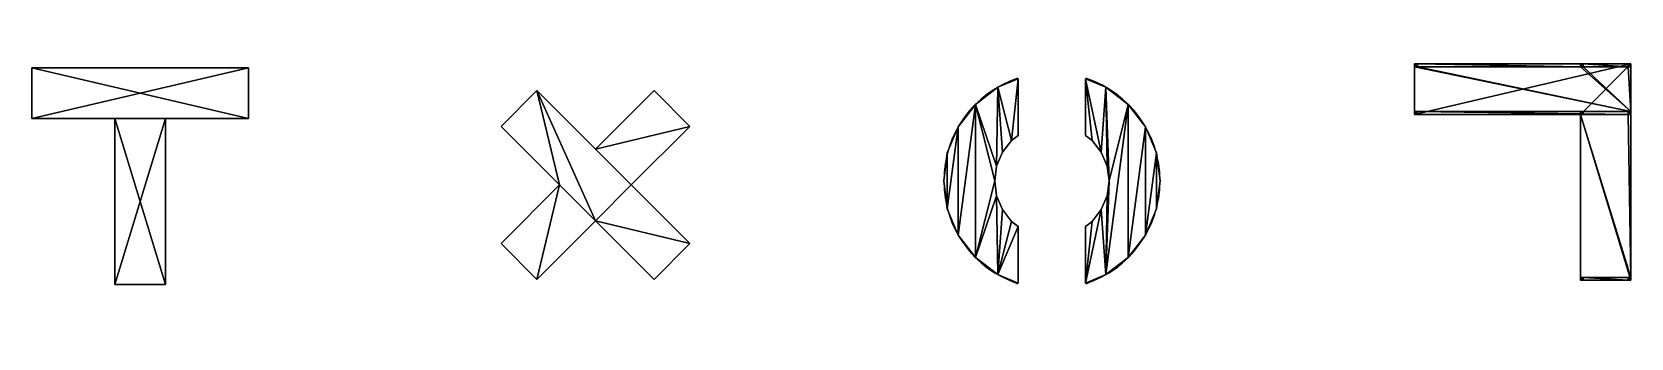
# Model space of a CAD drawing. Extents: x 152 to 2618, y 41 to 258.
# Drawn here: x 1480 to 2618, y 41 to 258 of the extents above; entities that cross this region are included whole.
import ezdxf

# ---------------------------------------------------------------- set-up
doc = ezdxf.new("R2010")
doc.units = 0
doc.header["$MEASUREMENT"] = 0
doc.layers.get('0').update_dxf_attribs({"color": 13, "linetype": 'CONTINUOUS'})
doc.layers.add('CEILING', color=36, linetype='CONTINUOUS')

# ---------------------------------------------------------------- blocks, each defined once
blk = doc.blocks.new('GROUP_21')
at = {"color": 254}
for p, q in [((36, 154), (0, 154)), ((0, 154), (0, 0)), ((36, 154, 18), (0, 154, 18)), ((0, 154, 18), (0, 0, 18)), ((0, 154), (0, 0)), ((0, 154, 18), (0, 0, 18)), ((0, 154), (0, 154, 18)), ((36, 154), (0, 154)), ((0, 154), (0, 154, 18)), ((36, 154, 18), (0, 154, 18)), ((36, 154), (36, 95)), ((36, 154), (36, 95)), ((36, 154), (36, 154, 18)), ((36, 154, 18), (36, 95, 18)), ((36, 154, 18), (36, 95, 18)), ((36, 154), (36, 154, 18)), ((36, 95), (154, 95)), ((36, 95), (36, 95, 18)), ((36, 95, 18), (154, 95, 18)), ((36, 95), (154, 95)), ((36, 95), (36, 95, 18)), ((36, 95, 18), (154, 95, 18)), ((154, 59), (154, 95)), ((154, 59, 18), (154, 95, 18)), ((154, 59), (154, 95)), ((154, 95), (154, 95, 18)), ((154, 59, 18), (154, 95, 18)), ((154, 95), (154, 95, 18)), ((36, 59), (154, 59)), ((36, 0), (36, 59)), ((36, 0), (36, 59)), ((36, 59), (36, 59, 18)), ((36, 0, 18), (36, 59, 18)), ((36, 0, 18), (36, 59, 18)), ((36, 59, 18), (154, 59, 18)), ((36, 59), (154, 59)), ((36, 59, 18), (154, 59, 18)), ((36, 59), (36, 59, 18)), ((154, 59), (154, 59, 18)), ((154, 59), (154, 59, 18)), ((0, 0), (36, 0)), ((0, 0), (36, 0)), ((0, 0, 18), (36, 0, 18)), ((0, 0), (0, 0, 18)), ((0, 0, 18), (36, 0, 18)), ((0, 0), (0, 0, 18)), ((36, 0), (36, 0, 18)), ((36, 0), (36, 0, 18))]:
    blk.add_line(p, q, dxfattribs=at)
mesh = blk.add_polyface(dxfattribs=at)
corners = [(154, 95), (36, 59), (36, 95), (154, 59), (36, 154), (0, 0), (0, 154), (36, 0)]
mesh.append_faces([[corners[k] for k in face] for face in [(1, 0, 3), (4, 5, 6)]], dxfattribs={"vtx0": -1, "color": 254})
mesh.append_faces([[corners[k] for k in face] for face in [(0, 1, 2), (5, 4, 7), (7, 2, 1)]], dxfattribs={"vtx0": -1, "vtx1": -1, "color": 254})
mesh.append_faces([[corners[k] for k in face] for face in [(7, 4, 2)]], dxfattribs={"vtx0": -1, "vtx2": -1, "color": 254})
mesh = blk.add_polyface(dxfattribs=at)
corners = [(154, 59, 18), (36, 95, 18), (36, 59, 18), (154, 95, 18), (36, 0, 18), (0, 154, 18), (0, 0, 18), (36, 154, 18)]
mesh.append_faces([[corners[k] for k in face] for face in [(1, 0, 3), (4, 5, 6)]], dxfattribs={"vtx0": -1, "color": 254})
mesh.append_faces([[corners[k] for k in face] for face in [(0, 1, 2), (5, 4, 7), (7, 2, 1)]], dxfattribs={"vtx0": -1, "vtx1": -1, "color": 254})
mesh.append_faces([[corners[k] for k in face] for face in [(7, 4, 2)]], dxfattribs={"vtx0": -1, "vtx2": -1, "color": 254})
mesh = blk.add_polyface(dxfattribs=at)
corners = [(0, 154, 18), (0, 0), (0, 0, 18), (0, 154)]
mesh.append_faces([[corners[k] for k in face] for face in [(0, 1, 2), (1, 0, 3)]], dxfattribs={"vtx0": -1, "color": 254})
mesh = blk.add_polyface(dxfattribs=at)
corners = [(0, 154, 18), (36, 154), (0, 154), (36, 154, 18)]
mesh.append_faces([[corners[k] for k in face] for face in [(0, 1, 2), (1, 0, 3)]], dxfattribs={"vtx0": -1, "color": 254})
mesh = blk.add_polyface(dxfattribs=at)
corners = [(36, 154), (36, 95, 18), (36, 95), (36, 154, 18)]
mesh.append_faces([[corners[k] for k in face] for face in [(0, 1, 2), (1, 0, 3)]], dxfattribs={"vtx0": -1, "color": 254})
mesh = blk.add_polyface(dxfattribs=at)
corners = [(36, 95, 18), (154, 95), (36, 95), (154, 95, 18)]
mesh.append_faces([[corners[k] for k in face] for face in [(0, 1, 2), (1, 0, 3)]], dxfattribs={"vtx0": -1, "color": 254})
mesh = blk.add_polyface(dxfattribs=at)
corners = [(154, 95), (154, 59, 18), (154, 59), (154, 95, 18)]
mesh.append_faces([[corners[k] for k in face] for face in [(0, 1, 2), (1, 0, 3)]], dxfattribs={"vtx0": -1, "color": 254})
mesh = blk.add_polyface(dxfattribs=at)
corners = [(36, 59), (36, 0, 18), (36, 0), (36, 59, 18)]
mesh.append_faces([[corners[k] for k in face] for face in [(0, 1, 2), (1, 0, 3)]], dxfattribs={"vtx0": -1, "color": 254})
mesh = blk.add_polyface(dxfattribs=at)
corners = [(154, 59, 18), (36, 59), (154, 59), (36, 59, 18)]
mesh.append_faces([[corners[k] for k in face] for face in [(0, 1, 2), (1, 0, 3)]], dxfattribs={"vtx0": -1, "color": 254})
mesh = blk.add_polyface(dxfattribs=at)
corners = [(36, 0, 18), (0, 0), (36, 0), (0, 0, 18)]
mesh.append_faces([[corners[k] for k in face] for face in [(0, 1, 2), (1, 0, 3)]], dxfattribs={"vtx0": -1, "color": 254})
blk = doc.blocks.new('GROUP_37')
at = {"color": 254}
for p, q in [((98, 154), (62, 154)), ((62, 154), (62, 95)), ((98, 154, 18), (62, 154, 18)), ((62, 154, 18), (62, 95, 18)), ((98, 154), (62, 154)), ((62, 154), (62, 154, 18)), ((98, 154, 18), (62, 154, 18)), ((62, 154), (62, 95)), ((62, 154, 18), (62, 95, 18)), ((62, 154), (62, 154, 18)), ((98, 95), (98, 154)), ((98, 95, 18), (98, 154, 18)), ((98, 154), (98, 154, 18)), ((98, 95), (98, 154)), ((98, 154), (98, 154, 18)), ((98, 95, 18), (98, 154, 18)), ((3, 59), (3, 95)), ((62, 95), (3, 95)), ((62, 95, 18), (3, 95, 18)), ((3, 59, 18), (3, 95, 18)), ((3, 59), (3, 95)), ((3, 59, 18), (3, 95, 18)), ((3, 95), (3, 95, 18)), ((62, 95), (3, 95)), ((3, 95), (3, 95, 18)), ((62, 95, 18), (3, 95, 18)), ((62, 95), (62, 95, 18)), ((62, 95), (62, 95, 18)), ((157, 95), (98, 95)), ((157, 95, 18), (98, 95, 18)), ((157, 95), (98, 95)), ((98, 95), (98, 95, 18)), ((157, 95, 18), (98, 95, 18)), ((98, 95), (98, 95, 18)), ((157, 59), (157, 95)), ((157, 59, 18), (157, 95, 18)), ((157, 59), (157, 95)), ((157, 95), (157, 95, 18)), ((157, 59, 18), (157, 95, 18)), ((157, 95), (157, 95, 18)), ((3, 59), (62, 59)), ((3, 59, 18), (62, 59, 18)), ((3, 59), (3, 59, 18)), ((3, 59), (62, 59)), ((3, 59, 18), (62, 59, 18)), ((3, 59), (3, 59, 18)), ((62, 59), (62, 0)), ((62, 59, 18), (62, 0, 18)), ((62, 59), (62, 59, 18)), ((62, 59), (62, 0)), ((62, 59, 18), (62, 0, 18)), ((62, 59), (62, 59, 18)), ((98, 59), (157, 59)), ((98, 0), (98, 59)), ((98, 0, 18), (98, 59, 18)), ((98, 59, 18), (157, 59, 18)), ((98, 0), (98, 59)), ((98, 59), (98, 59, 18)), ((98, 0, 18), (98, 59, 18)), ((98, 59), (157, 59)), ((98, 59, 18), (157, 59, 18)), ((98, 59), (98, 59, 18)), ((157, 59), (157, 59, 18)), ((157, 59), (157, 59, 18)), ((62, 0), (98, 0)), ((62, 0, 18), (98, 0, 18)), ((62, 0), (98, 0)), ((62, 0, 18), (98, 0, 18)), ((62, 0), (62, 0, 18)), ((62, 0), (62, 0, 18)), ((98, 0), (98, 0, 18)), ((98, 0), (98, 0, 18))]:
    blk.add_line(p, q, dxfattribs=at)
mesh = blk.add_polyface(dxfattribs=at)
corners = [(98, 154), (62, 95), (62, 154), (62, 59), (98, 59), (98, 95), (157, 59), (157, 95), (98, 0), (62, 0), (3, 59), (3, 95)]
mesh.append_faces([[corners[k] for k in face] for face in [(0, 1, 2), (6, 5, 7), (3, 8, 9), (1, 10, 11)]], dxfattribs={"vtx0": -1, "color": 254})
mesh.append_faces([[corners[k] for k in face] for face in [(4, 5, 6), (8, 3, 4), (10, 1, 3)]], dxfattribs={"vtx0": -1, "vtx1": -1, "color": 254})
mesh.append_faces([[corners[k] for k in face] for face in [(1, 0, 3), (3, 0, 4)]], dxfattribs={"vtx0": -1, "vtx1": -1, "vtx2": -1, "color": 254})
mesh.append_faces([[corners[k] for k in face] for face in [(4, 0, 5)]], dxfattribs={"vtx0": -1, "vtx2": -1, "color": 254})
mesh = blk.add_polyface(dxfattribs=at)
corners = [(3, 59, 18), (62, 95, 18), (3, 95, 18), (62, 59, 18), (98, 0, 18), (62, 0, 18), (98, 154, 18), (62, 154, 18), (98, 59, 18), (98, 95, 18), (157, 59, 18), (157, 95, 18)]
mesh.append_faces([[corners[k] for k in face] for face in [(0, 1, 2), (4, 3, 5), (1, 6, 7), (9, 10, 11)]], dxfattribs={"vtx0": -1, "color": 254})
mesh.append_faces([[corners[k] for k in face] for face in [(8, 3, 4), (6, 8, 9)]], dxfattribs={"vtx0": -1, "vtx1": -1, "color": 254})
mesh.append_faces([[corners[k] for k in face] for face in [(6, 1, 3), (6, 3, 8)]], dxfattribs={"vtx0": -1, "vtx1": -1, "vtx2": -1, "color": 254})
mesh.append_faces([[corners[k] for k in face] for face in [(1, 0, 3), (9, 8, 10)]], dxfattribs={"vtx0": -1, "vtx2": -1, "color": 254})
mesh = blk.add_polyface(dxfattribs=at)
corners = [(62, 154, 18), (98, 154), (62, 154), (98, 154, 18)]
mesh.append_faces([[corners[k] for k in face] for face in [(0, 1, 2), (1, 0, 3)]], dxfattribs={"vtx0": -1, "color": 254})
mesh = blk.add_polyface(dxfattribs=at)
corners = [(62, 154, 18), (62, 95), (62, 95, 18), (62, 154)]
mesh.append_faces([[corners[k] for k in face] for face in [(0, 1, 2), (1, 0, 3)]], dxfattribs={"vtx0": -1, "color": 254})
mesh = blk.add_polyface(dxfattribs=at)
corners = [(98, 154), (98, 95, 18), (98, 95), (98, 154, 18)]
mesh.append_faces([[corners[k] for k in face] for face in [(0, 1, 2), (1, 0, 3)]], dxfattribs={"vtx0": -1, "color": 254})
mesh = blk.add_polyface(dxfattribs=at)
corners = [(3, 95, 18), (3, 59), (3, 59, 18), (3, 95)]
mesh.append_faces([[corners[k] for k in face] for face in [(0, 1, 2), (1, 0, 3)]], dxfattribs={"vtx0": -1, "color": 254})
mesh = blk.add_polyface(dxfattribs=at)
corners = [(3, 95, 18), (62, 95), (3, 95), (62, 95, 18)]
mesh.append_faces([[corners[k] for k in face] for face in [(0, 1, 2), (1, 0, 3)]], dxfattribs={"vtx0": -1, "color": 254})
mesh = blk.add_polyface(dxfattribs=at)
corners = [(98, 95, 18), (157, 95), (98, 95), (157, 95, 18)]
mesh.append_faces([[corners[k] for k in face] for face in [(0, 1, 2), (1, 0, 3)]], dxfattribs={"vtx0": -1, "color": 254})
mesh = blk.add_polyface(dxfattribs=at)
corners = [(157, 95), (157, 59, 18), (157, 59), (157, 95, 18)]
mesh.append_faces([[corners[k] for k in face] for face in [(0, 1, 2), (1, 0, 3)]], dxfattribs={"vtx0": -1, "color": 254})
mesh = blk.add_polyface(dxfattribs=at)
corners = [(62, 59, 18), (3, 59), (62, 59), (3, 59, 18)]
mesh.append_faces([[corners[k] for k in face] for face in [(0, 1, 2), (1, 0, 3)]], dxfattribs={"vtx0": -1, "color": 254})
mesh = blk.add_polyface(dxfattribs=at)
corners = [(62, 59, 18), (62, 0), (62, 0, 18), (62, 59)]
mesh.append_faces([[corners[k] for k in face] for face in [(0, 1, 2), (1, 0, 3)]], dxfattribs={"vtx0": -1, "color": 254})
mesh = blk.add_polyface(dxfattribs=at)
corners = [(98, 59), (98, 0, 18), (98, 0), (98, 59, 18)]
mesh.append_faces([[corners[k] for k in face] for face in [(0, 1, 2), (1, 0, 3)]], dxfattribs={"vtx0": -1, "color": 254})
mesh = blk.add_polyface(dxfattribs=at)
corners = [(157, 59, 18), (98, 59), (157, 59), (98, 59, 18)]
mesh.append_faces([[corners[k] for k in face] for face in [(0, 1, 2), (1, 0, 3)]], dxfattribs={"vtx0": -1, "color": 254})
mesh = blk.add_polyface(dxfattribs=at)
corners = [(98, 0, 18), (62, 0), (98, 0), (62, 0, 18)]
mesh.append_faces([[corners[k] for k in face] for face in [(0, 1, 2), (1, 0, 3)]], dxfattribs={"vtx0": -1, "color": 254})
blk = doc.blocks.new('GROUP_7')
at = {"color": 0}
for p, q in [((154, 154, 18), (0, 154, 18)), ((0, 154, 18), (0, 0, 18)), ((154, 154, 18), (0, 154, 18)), ((2, 154), (0, 154)), ((0, 154, 18), (0, 154)), ((0, 154, 18), (0, 0, 18)), ((0, 154, 18), (0, 154)), ((0, 154), (0, 152)), ((2, 154), (0, 154)), ((0, 154), (0, 152)), ((0, 152), (0, 120)), ((2, 152), (0, 152)), ((0, 152), (0, 120)), ((2, 152), (0, 152)), ((34, 154), (2, 154)), ((2, 154), (2, 152)), ((2, 154), (2, 152)), ((34, 154), (2, 154)), ((36, 154), (34, 154)), ((36, 154), (34, 154)), ((34, 152), (34, 154)), ((34, 152), (34, 154)), ((36, 152), (34, 152)), ((36, 152), (34, 152)), ((152, 154), (36, 154)), ((36, 152), (36, 154)), ((36, 152), (36, 154)), ((152, 154), (36, 154)), ((154, 154), (152, 154)), ((152, 152), (152, 154)), ((154, 154), (152, 154)), ((152, 152), (152, 154)), ((154, 152), (152, 152)), ((154, 152), (152, 152)), ((154, 118, 18), (154, 154, 18)), ((154, 154, 18), (154, 154)), ((154, 118, 18), (154, 154, 18)), ((154, 152), (154, 154)), ((154, 154, 18), (154, 154)), ((154, 152), (154, 154)), ((154, 120), (154, 152)), ((154, 120), (154, 152)), ((0, 120), (0, 118)), ((0, 120), (0, 118)), ((2, 120), (0, 120)), ((2, 120), (0, 120)), ((0, 118), (0, 2)), ((0, 118), (2, 118)), ((0, 118), (0, 2)), ((0, 118), (2, 118)), ((2, 118), (2, 120)), ((2, 118), (2, 120)), ((34, 120, 18), (34, 120)), ((34, 118), (34, 120)), ((34, 120), (36, 120)), ((34, 118, 18), (34, 118)), ((36, 118), (34, 118)), ((36, 120, 18), (36, 120)), ((36, 120), (36, 118)), ((36, 0, 18), (36, 118, 18)), ((36, 118, 18), (154, 118, 18)), ((36, 118, 18), (154, 118, 18)), ((36, 118, 18), (36, 118)), ((36, 118), (152, 118)), ((36, 0, 18), (36, 118, 18)), ((36, 2), (36, 118)), ((36, 118, 18), (36, 118)), ((36, 118), (152, 118)), ((36, 2), (36, 118)), ((152, 120), (152, 118)), ((154, 120), (152, 120)), ((154, 120), (152, 120)), ((152, 120), (152, 118)), ((152, 118), (154, 118)), ((152, 118), (154, 118)), ((154, 118), (154, 120)), ((154, 118), (154, 120)), ((154, 118, 18), (154, 118)), ((154, 118, 18), (154, 118)), ((0, 2), (0, 0)), ((0, 2), (0, 0)), ((0, 2), (2, 2)), ((0, 2), (2, 2)), ((0, 0, 18), (36, 0, 18)), ((0, 0, 18), (0, 0)), ((0, 0, 18), (36, 0, 18)), ((0, 0, 18), (0, 0)), ((0, 0), (2, 0)), ((0, 0), (2, 0)), ((2, 2), (2, 0)), ((2, 2), (2, 0)), ((2, 0), (34, 0)), ((2, 0), (34, 0)), ((34, 2), (34, 0)), ((36, 2), (34, 2)), ((36, 2), (34, 2)), ((34, 2), (34, 0)), ((34, 0), (36, 0)), ((34, 0), (36, 0)), ((36, 0), (36, 2)), ((36, 0), (36, 2)), ((36, 0, 18), (36, 0)), ((36, 0, 18), (36, 0))]:
    blk.add_line(p, q, dxfattribs=at)
mesh = blk.add_polyface(dxfattribs=at)
corners = [(36, 0, 18), (0, 154, 18), (0, 0, 18), (36, 118, 18), (154, 154, 18), (154, 118, 18)]
mesh.append_faces([[corners[k] for k in face] for face in [(0, 1, 2), (4, 3, 5)]], dxfattribs={"vtx0": -1, "color": 0})
mesh.append_faces([[corners[k] for k in face] for face in [(1, 3, 4)]], dxfattribs={"vtx0": -1, "vtx1": -1, "color": 0})
mesh.append_faces([[corners[k] for k in face] for face in [(1, 0, 3)]], dxfattribs={"vtx0": -1, "vtx2": -1, "color": 0})
mesh = blk.add_polyface(dxfattribs=at)
corners = [(0, 154, 18), (2, 154), (0, 154), (34, 154), (36, 154), (152, 154), (154, 154), (154, 154, 18)]
mesh.append_faces([[corners[k] for k in face] for face in [(0, 1, 2), (6, 0, 7)]], dxfattribs={"vtx0": -1, "color": 0})
mesh.append_faces([[corners[k] for k in face] for face in [(1, 0, 3), (3, 0, 4), (4, 0, 5), (5, 0, 6)]], dxfattribs={"vtx0": -1, "vtx1": -1, "color": 0})
mesh = blk.add_polyface(dxfattribs=at)
corners = [(0, 154, 18), (0, 0), (0, 0, 18), (0, 2), (0, 118), (0, 120), (0, 152), (0, 154)]
mesh.append_faces([[corners[k] for k in face] for face in [(0, 1, 2), (6, 0, 7)]], dxfattribs={"vtx0": -1, "color": 0})
mesh.append_faces([[corners[k] for k in face] for face in [(1, 0, 3), (3, 0, 4), (4, 0, 5), (5, 0, 6)]], dxfattribs={"vtx0": -1, "vtx1": -1, "color": 0})
mesh = blk.add_polyface(dxfattribs=at)
corners = [(2, 154), (0, 152), (0, 154), (2, 152)]
mesh.append_faces([[corners[k] for k in face] for face in [(0, 1, 2), (1, 0, 3)]], dxfattribs={"vtx0": -1, "color": 0})
mesh = blk.add_polyface(dxfattribs=at)
corners = [(36, 152), (34, 2), (34, 152), (36, 2), (36, 118), (154, 152), (152, 120), (152, 152), (154, 120), (152, 154), (36, 154), (152, 118), (34, 154), (2, 152), (2, 154), (2, 120), (2, 118), (2, 2), (2, 0), (34, 0), (0, 2), (0, 118), (0, 120), (0, 152)]
mesh.append_faces([[corners[k] for k in face] for face in [(6, 5, 8), (9, 0, 10), (12, 13, 14), (16, 20, 21), (13, 22, 23)]], dxfattribs={"vtx0": -1, "color": 0})
mesh.append_faces([[corners[k] for k in face] for face in [(0, 1, 2), (1, 0, 3), (3, 0, 4), (5, 6, 7), (4, 9, 11), (11, 7, 6), (15, 12, 16), (17, 12, 18), (18, 12, 19), (19, 2, 1), (20, 16, 17), (22, 13, 15)]], dxfattribs={"vtx0": -1, "vtx1": -1, "color": 0})
mesh.append_faces([[corners[k] for k in face] for face in [(0, 9, 4), (13, 12, 15), (16, 12, 17)]], dxfattribs={"vtx0": -1, "vtx1": -1, "vtx2": -1, "color": 0})
mesh.append_faces([[corners[k] for k in face] for face in [(11, 9, 7), (19, 12, 2)]], dxfattribs={"vtx0": -1, "vtx2": -1, "color": 0})
mesh = blk.add_polyface(dxfattribs=at)
corners = [(36, 154), (34, 152), (34, 154), (36, 152)]
mesh.append_faces([[corners[k] for k in face] for face in [(0, 1, 2), (1, 0, 3)]], dxfattribs={"vtx0": -1, "color": 0})
mesh = blk.add_polyface(dxfattribs=at)
corners = [(154, 154), (152, 152), (152, 154), (154, 152)]
mesh.append_faces([[corners[k] for k in face] for face in [(0, 1, 2), (1, 0, 3)]], dxfattribs={"vtx0": -1, "color": 0})
mesh = blk.add_polyface(dxfattribs=at)
corners = [(154, 120), (154, 118, 18), (154, 118), (154, 154, 18), (154, 152), (154, 154)]
mesh.append_faces([[corners[k] for k in face] for face in [(0, 1, 2), (3, 4, 5)]], dxfattribs={"vtx0": -1, "color": 0})
mesh.append_faces([[corners[k] for k in face] for face in [(1, 0, 3)]], dxfattribs={"vtx0": -1, "vtx1": -1, "color": 0})
mesh.append_faces([[corners[k] for k in face] for face in [(3, 0, 4)]], dxfattribs={"vtx0": -1, "vtx2": -1, "color": 0})
mesh = blk.add_polyface(dxfattribs=at)
corners = [(2, 120), (0, 118), (0, 120), (2, 118)]
mesh.append_faces([[corners[k] for k in face] for face in [(0, 1, 2), (1, 0, 3)]], dxfattribs={"vtx0": -1, "color": 0})
mesh = blk.add_polyface(dxfattribs=at)
corners = [(36, 120), (34, 118), (34, 120), (36, 118)]
mesh.append_faces([[corners[k] for k in face] for face in [(0, 1, 2), (1, 0, 3)]], dxfattribs={"vtx0": -1, "color": 0})
mesh = blk.add_polyface(dxfattribs=at)
corners = [(154, 118, 18), (152, 118), (154, 118), (36, 118), (36, 118, 18)]
mesh.append_faces([[corners[k] for k in face] for face in [(0, 1, 2), (3, 0, 4)]], dxfattribs={"vtx0": -1, "color": 0})
mesh.append_faces([[corners[k] for k in face] for face in [(1, 0, 3)]], dxfattribs={"vtx0": -1, "vtx1": -1, "color": 0})
mesh = blk.add_polyface(dxfattribs=at)
corners = [(36, 2), (36, 0, 18), (36, 0), (36, 118, 18), (36, 118)]
mesh.append_faces([[corners[k] for k in face] for face in [(0, 1, 2), (3, 0, 4)]], dxfattribs={"vtx0": -1, "color": 0})
mesh.append_faces([[corners[k] for k in face] for face in [(1, 0, 3)]], dxfattribs={"vtx0": -1, "vtx1": -1, "color": 0})
mesh = blk.add_polyface(dxfattribs=at)
corners = [(154, 120), (152, 118), (152, 120), (154, 118)]
mesh.append_faces([[corners[k] for k in face] for face in [(0, 1, 2), (1, 0, 3)]], dxfattribs={"vtx0": -1, "color": 0})
mesh = blk.add_polyface(dxfattribs=at)
corners = [(2, 2), (0, 0), (0, 2), (2, 0)]
mesh.append_faces([[corners[k] for k in face] for face in [(0, 1, 2), (1, 0, 3)]], dxfattribs={"vtx0": -1, "color": 0})
mesh = blk.add_polyface(dxfattribs=at)
corners = [(36, 0, 18), (34, 0), (36, 0), (2, 0), (0, 0), (0, 0, 18)]
mesh.append_faces([[corners[k] for k in face] for face in [(0, 1, 2), (4, 0, 5)]], dxfattribs={"vtx0": -1, "color": 0})
mesh.append_faces([[corners[k] for k in face] for face in [(1, 0, 3), (3, 0, 4)]], dxfattribs={"vtx0": -1, "vtx1": -1, "color": 0})
mesh = blk.add_polyface(dxfattribs=at)
corners = [(36, 2), (34, 0), (34, 2), (36, 0)]
mesh.append_faces([[corners[k] for k in face] for face in [(0, 1, 2), (1, 0, 3)]], dxfattribs={"vtx0": -1, "color": 0})
blk = doc.blocks.new('GROUP_17')
at = {"color": 0}
for p, q in [((38.5, 139.4), (38.5, 139.4, 18)), ((38.5, 139.4), (38.5, 139.4, 18)), ((53, 145.4), (53, 145.4, 18)), ((53, 105.1), (53, 145.4)), ((53, 105.1, 18), (53, 145.4, 18)), ((53, 145.4), (53, 145.4, 18)), ((53, 105.1, 18), (53, 145.4, 18)), ((101, 105.1), (101, 145.4)), ((101, 145.4), (101, 145.4, 18)), ((101, 105.1, 18), (101, 145.4, 18)), ((101, 105.1, 18), (101, 145.4, 18)), ((101, 145.4), (101, 145.4, 18)), ((115.5, 139.4), (115.5, 139.4, 18)), ((115.5, 139.4), (115.5, 139.4, 18)), ((22.6, 127.1), (22.6, 127.1, 18)), ((22.6, 127.1), (22.6, 127.1, 18)), ((131.4, 127.1), (131.4, 127.1, 18)), ((131.4, 127.1), (131.4, 127.1, 18)), ((10.3, 111.2), (10.3, 111.2, 18)), ((10.3, 111.2), (10.3, 111.2, 18)), ((53, 105.1), (53, 105.1, 18)), ((53, 105.1), (53, 105.1, 18)), ((101, 105.1), (101, 105.1, 18)), ((101, 105.1), (101, 105.1, 18)), ((143.7, 111.2), (143.7, 111.2, 18)), ((143.7, 111.2), (143.7, 111.2, 18)), ((2.6, 92.6), (2.6, 92.6, 18)), ((2.6, 92.6), (2.6, 92.6, 18)), ((41.8, 93), (41.8, 93, 18)), ((41.8, 93), (41.8, 93, 18)), ((48.2, 101.5), (48.2, 101.5, 18)), ((48.2, 101.5), (48.2, 101.5, 18)), ((105.8, 101.5), (105.8, 101.5, 18)), ((105.8, 101.5), (105.8, 101.5, 18)), ((112.2, 93), (112.2, 93, 18)), ((112.2, 93), (112.2, 93, 18)), ((151.4, 92.6), (151.4, 92.6, 18)), ((151.4, 92.6), (151.4, 92.6, 18)), ((37.7, 83.2), (37.7, 83.2, 18)), ((37.7, 83.2), (37.7, 83.2, 18)), ((116.3, 83.2), (116.3, 83.2, 18)), ((116.3, 83.2), (116.3, 83.2, 18)), ((0, 72.7), (0, 72.7, 18)), ((0, 72.7), (0, 72.7, 18)), ((36.3, 72.7), (36.3, 72.7, 18)), ((36.3, 72.7), (36.3, 72.7, 18)), ((117.7, 72.7), (117.7, 72.7, 18)), ((117.7, 72.7), (117.7, 72.7, 18)), ((154, 72.7), (154, 72.7, 18)), ((154, 72.7), (154, 72.7, 18)), ((37.7, 62.2), (37.7, 62.2, 18)), ((37.7, 62.2), (37.7, 62.2, 18)), ((116.3, 62.2), (116.3, 62.2, 18)), ((116.3, 62.2), (116.3, 62.2, 18)), ((2.6, 52.8), (2.6, 52.8, 18)), ((2.6, 52.8), (2.6, 52.8, 18)), ((41.8, 52.3), (41.8, 52.3, 18)), ((41.8, 52.3), (41.8, 52.3, 18)), ((112.2, 52.3), (112.2, 52.3, 18)), ((112.2, 52.3), (112.2, 52.3, 18)), ((151.4, 52.8), (151.4, 52.8, 18)), ((151.4, 52.8), (151.4, 52.8, 18)), ((10.3, 34.2), (10.3, 34.2, 18)), ((10.3, 34.2), (10.3, 34.2, 18)), ((48.2, 43.9), (48.2, 43.9, 18)), ((48.2, 43.9), (48.2, 43.9, 18)), ((53, 40.3), (53, 0)), ((53, 40.3, 18), (53, 0, 18)), ((53, 40.3), (53, 40.3, 18)), ((53, 40.3, 18), (53, 0, 18)), ((53, 40.3), (53, 40.3, 18)), ((101, 40.3), (101, 0)), ((101, 40.3), (101, 40.3, 18)), ((101, 40.3, 18), (101, 0, 18)), ((101, 40.3), (101, 40.3, 18)), ((101, 40.3, 18), (101, 0, 18)), ((105.8, 43.9), (105.8, 43.9, 18)), ((105.8, 43.9), (105.8, 43.9, 18)), ((143.7, 34.2), (143.7, 34.2, 18)), ((143.7, 34.2), (143.7, 34.2, 18)), ((22.6, 18.2), (22.6, 18.2, 18)), ((22.6, 18.2), (22.6, 18.2, 18)), ((131.4, 18.2), (131.4, 18.2, 18)), ((131.4, 18.2), (131.4, 18.2, 18)), ((38.5, 6), (38.5, 6, 18)), ((38.5, 6), (38.5, 6, 18)), ((53, 0), (53, 0, 18)), ((53, 0), (53, 0, 18)), ((101, 0), (101, 0, 18)), ((101, 0), (101, 0, 18)), ((115.5, 6), (115.5, 6, 18)), ((115.5, 6), (115.5, 6, 18))]:
    blk.add_line(p, q, dxfattribs=at)
for centre, start, end in [((77, 72.7), 108.2716, 251.7284), ((77, 72.7, 18), 108.2716, 251.7284), ((77, 72.7), 108.2716, 251.7284), ((77, 72.7, 18), 108.2716, 251.7284), ((77, 72.7), 108.2716, 251.7284), ((77, 72.7, 18), 108.2716, 251.7284), ((77, 72.7), 108.2716, 251.7284), ((77, 72.7, 18), 108.2716, 251.7284), ((77, 72.7), 108.2716, 251.7284), ((77, 72.7, 18), 108.2716, 251.7284), ((77, 72.7), 108.2716, 251.7284), ((77, 72.7, 18), 108.2716, 251.7284), ((77, 72.7), 108.2716, 251.7284), ((77, 72.7, 18), 108.2716, 251.7284), ((77, 72.7), 108.2716, 251.7284), ((77, 72.7, 18), 108.2716, 251.7284), ((77, 72.7, 18), 108.2716, 251.7284), ((77, 72.7), 108.2716, 251.7284), ((77, 72.7, 18), 108.2716, 251.7284), ((77, 72.7), 108.2716, 251.7284), ((77, 72.7, 18), 108.2716, 251.7284), ((77, 72.7), 288.2716, 71.7284), ((77, 72.7, 18), 288.2716, 71.7284), ((77, 72.7), 288.2716, 71.7284), ((77, 72.7, 18), 288.2716, 71.7284), ((77, 72.7), 288.2716, 71.7284), ((77, 72.7, 18), 288.2716, 71.7284), ((77, 72.7), 288.2716, 71.7284), ((77, 72.7, 18), 288.2716, 71.7284), ((77, 72.7, 18), 288.2716, 71.7284), ((77, 72.7, 18), 288.2716, 71.7284), ((77, 72.7), 288.2716, 71.7284), ((77, 72.7, 18), 288.2716, 71.7284), ((77, 72.7), 288.2716, 71.7284), ((77, 72.7, 18), 288.2716, 71.7284), ((77, 72.7), 288.2716, 71.7284), ((77, 72.7, 18), 288.2716, 71.7284), ((77, 72.7), 288.2716, 71.7284), ((77, 72.7, 18), 288.2716, 71.7284), ((77, 72.7), 288.2716, 71.7284), ((77, 72.7, 18), 288.2716, 71.7284), ((77, 72.7), 288.2716, 71.7284), ((77, 72.7, 18), 288.2716, 71.7284)]:
    blk.add_arc(centre, 77, start, end, dxfattribs=at)
mesh = blk.add_polyface(dxfattribs=at)
corners = [(2.6, 92.6, 18), (2.6, 52.8, 18), (0, 72.7, 18), (10.3, 111.2, 18), (10.3, 34.2, 18), (22.6, 127.1, 18), (22.6, 18.2, 18), (38.5, 139.4, 18), (36.3, 72.7, 18), (37.7, 83.2, 18), (41.8, 93, 18), (53, 145.4, 18), (48.2, 101.5, 18), (53, 105.1, 18), (38.5, 6, 18), (37.7, 62.2, 18), (41.8, 52.3, 18), (53, 0, 18), (48.2, 43.9, 18), (53, 40.3, 18)]
mesh.append_faces([[corners[k] for k in face] for face in [(0, 1, 2), (12, 11, 13), (17, 18, 19)]], dxfattribs={"vtx0": -1, "color": 0})
mesh.append_faces([[corners[k] for k in face] for face in [(1, 3, 4), (4, 5, 6), (8, 7, 9), (9, 7, 10), (10, 11, 12), (14, 16, 17)]], dxfattribs={"vtx0": -1, "vtx1": -1, "color": 0})
mesh.append_faces([[corners[k] for k in face] for face in [(6, 7, 8)]], dxfattribs={"vtx0": -1, "vtx1": -1, "vtx2": -1, "color": 0})
mesh.append_faces([[corners[k] for k in face] for face in [(1, 0, 3), (4, 3, 5), (6, 5, 7), (10, 7, 11), (8, 14, 6), (14, 8, 15), (14, 15, 16), (17, 16, 18)]], dxfattribs={"vtx0": -1, "vtx2": -1, "color": 0})
mesh = blk.add_polyface(dxfattribs=at)
corners = [(38.5, 139.4, 18), (22.6, 127.1), (38.5, 139.4), (22.6, 127.1, 18)]
mesh.append_faces([[corners[k] for k in face] for face in [(0, 1, 2), (1, 0, 3)]], dxfattribs={"vtx0": -1, "color": 0})
mesh = blk.add_polyface(dxfattribs=at)
corners = [(53, 145.4, 18), (38.5, 139.4), (53, 145.4), (38.5, 139.4, 18)]
mesh.append_faces([[corners[k] for k in face] for face in [(0, 1, 2), (1, 0, 3)]], dxfattribs={"vtx0": -1, "color": 0})
mesh = blk.add_polyface(dxfattribs=at)
corners = [(53, 145.4, 18), (53, 105.1), (53, 105.1, 18), (53, 145.4)]
mesh.append_faces([[corners[k] for k in face] for face in [(0, 1, 2), (1, 0, 3)]], dxfattribs={"vtx0": -1, "color": 0})
mesh = blk.add_polyface(dxfattribs=at)
corners = [(101, 145.4), (101, 105.1, 18), (101, 105.1), (101, 145.4, 18)]
mesh.append_faces([[corners[k] for k in face] for face in [(0, 1, 2), (1, 0, 3)]], dxfattribs={"vtx0": -1, "color": 0})
mesh = blk.add_polyface(dxfattribs=at)
corners = [(115.5, 139.4, 18), (101, 105.1, 18), (101, 145.4, 18), (105.8, 101.5, 18), (112.2, 93, 18), (116.3, 83.2, 18), (131.4, 127.1, 18), (117.7, 72.7, 18), (105.8, 43.9, 18), (101, 0, 18), (101, 40.3, 18), (115.5, 6, 18), (112.2, 52.3, 18), (116.3, 62.2, 18), (131.4, 18.2, 18), (143.7, 111.2, 18), (143.7, 34.2, 18), (151.4, 92.6, 18), (151.4, 52.8, 18), (154, 72.7, 18)]
mesh.append_faces([[corners[k] for k in face] for face in [(0, 1, 2), (8, 9, 10), (18, 17, 19)]], dxfattribs={"vtx0": -1, "color": 0})
mesh.append_faces([[corners[k] for k in face] for face in [(1, 0, 3), (3, 0, 4), (4, 0, 5), (5, 6, 7), (9, 8, 11), (11, 13, 14), (14, 15, 16), (16, 17, 18)]], dxfattribs={"vtx0": -1, "vtx1": -1, "color": 0})
mesh.append_faces([[corners[k] for k in face] for face in [(14, 7, 6)]], dxfattribs={"vtx0": -1, "vtx1": -1, "vtx2": -1, "color": 0})
mesh.append_faces([[corners[k] for k in face] for face in [(5, 0, 6), (11, 8, 12), (11, 12, 13), (14, 13, 7), (14, 6, 15), (16, 15, 17)]], dxfattribs={"vtx0": -1, "vtx2": -1, "color": 0})
mesh = blk.add_polyface(dxfattribs=at)
corners = [(115.5, 139.4, 18), (101, 145.4), (115.5, 139.4), (101, 145.4, 18)]
mesh.append_faces([[corners[k] for k in face] for face in [(0, 1, 2), (1, 0, 3)]], dxfattribs={"vtx0": -1, "color": 0})
mesh = blk.add_polyface(dxfattribs=at)
corners = [(131.4, 127.1, 18), (115.5, 139.4), (131.4, 127.1), (115.5, 139.4, 18)]
mesh.append_faces([[corners[k] for k in face] for face in [(0, 1, 2), (1, 0, 3)]], dxfattribs={"vtx0": -1, "color": 0})
mesh = blk.add_polyface(dxfattribs=at)
corners = [(22.6, 127.1), (10.3, 111.2, 18), (10.3, 111.2), (22.6, 127.1, 18)]
mesh.append_faces([[corners[k] for k in face] for face in [(0, 1, 2), (1, 0, 3)]], dxfattribs={"vtx0": -1, "color": 0})
mesh = blk.add_polyface(dxfattribs=at)
corners = [(131.4, 127.1, 18), (143.7, 111.2), (143.7, 111.2, 18), (131.4, 127.1)]
mesh.append_faces([[corners[k] for k in face] for face in [(0, 1, 2), (1, 0, 3)]], dxfattribs={"vtx0": -1, "color": 0})
mesh = blk.add_polyface(dxfattribs=at)
corners = [(10.3, 111.2), (2.6, 92.6, 18), (2.6, 92.6), (10.3, 111.2, 18)]
mesh.append_faces([[corners[k] for k in face] for face in [(0, 1, 2), (1, 0, 3)]], dxfattribs={"vtx0": -1, "color": 0})
mesh = blk.add_polyface(dxfattribs=at)
corners = [(48.2, 101.5, 18), (53, 105.1), (48.2, 101.5), (53, 105.1, 18)]
mesh.append_faces([[corners[k] for k in face] for face in [(0, 1, 2), (1, 0, 3)]], dxfattribs={"vtx0": -1, "color": 0})
mesh = blk.add_polyface(dxfattribs=at)
corners = [(101, 105.1, 18), (105.8, 101.5), (101, 105.1), (105.8, 101.5, 18)]
mesh.append_faces([[corners[k] for k in face] for face in [(0, 1, 2), (1, 0, 3)]], dxfattribs={"vtx0": -1, "color": 0})
mesh = blk.add_polyface(dxfattribs=at)
corners = [(143.7, 111.2, 18), (151.4, 92.6), (151.4, 92.6, 18), (143.7, 111.2)]
mesh.append_faces([[corners[k] for k in face] for face in [(0, 1, 2), (1, 0, 3)]], dxfattribs={"vtx0": -1, "color": 0})
mesh = blk.add_polyface(dxfattribs=at)
corners = [(2.6, 92.6), (0, 72.7, 18), (0, 72.7), (2.6, 92.6, 18)]
mesh.append_faces([[corners[k] for k in face] for face in [(0, 1, 2), (1, 0, 3)]], dxfattribs={"vtx0": -1, "color": 0})
mesh = blk.add_polyface(dxfattribs=at)
corners = [(41.8, 93, 18), (37.7, 83.2), (37.7, 83.2, 18), (41.8, 93)]
mesh.append_faces([[corners[k] for k in face] for face in [(0, 1, 2), (1, 0, 3)]], dxfattribs={"vtx0": -1, "color": 0})
mesh = blk.add_polyface(dxfattribs=at)
corners = [(48.2, 101.5, 18), (41.8, 93), (41.8, 93, 18), (48.2, 101.5)]
mesh.append_faces([[corners[k] for k in face] for face in [(0, 1, 2), (1, 0, 3)]], dxfattribs={"vtx0": -1, "color": 0})
mesh = blk.add_polyface(dxfattribs=at)
corners = [(105.8, 101.5), (112.2, 93, 18), (112.2, 93), (105.8, 101.5, 18)]
mesh.append_faces([[corners[k] for k in face] for face in [(0, 1, 2), (1, 0, 3)]], dxfattribs={"vtx0": -1, "color": 0})
mesh = blk.add_polyface(dxfattribs=at)
corners = [(112.2, 93), (116.3, 83.2, 18), (116.3, 83.2), (112.2, 93, 18)]
mesh.append_faces([[corners[k] for k in face] for face in [(0, 1, 2), (1, 0, 3)]], dxfattribs={"vtx0": -1, "color": 0})
mesh = blk.add_polyface(dxfattribs=at)
corners = [(151.4, 92.6, 18), (154, 72.7), (154, 72.7, 18), (151.4, 92.6)]
mesh.append_faces([[corners[k] for k in face] for face in [(0, 1, 2), (1, 0, 3)]], dxfattribs={"vtx0": -1, "color": 0})
mesh = blk.add_polyface(dxfattribs=at)
corners = [(37.7, 83.2, 18), (36.3, 72.7), (36.3, 72.7, 18), (37.7, 83.2)]
mesh.append_faces([[corners[k] for k in face] for face in [(0, 1, 2), (1, 0, 3)]], dxfattribs={"vtx0": -1, "color": 0})
mesh = blk.add_polyface(dxfattribs=at)
corners = [(116.3, 83.2), (117.7, 72.7, 18), (117.7, 72.7), (116.3, 83.2, 18)]
mesh.append_faces([[corners[k] for k in face] for face in [(0, 1, 2), (1, 0, 3)]], dxfattribs={"vtx0": -1, "color": 0})
mesh = blk.add_polyface(dxfattribs=at)
corners = [(0, 72.7), (2.6, 52.8, 18), (2.6, 52.8), (0, 72.7, 18)]
mesh.append_faces([[corners[k] for k in face] for face in [(0, 1, 2), (1, 0, 3)]], dxfattribs={"vtx0": -1, "color": 0})
mesh = blk.add_polyface(dxfattribs=at)
corners = [(36.3, 72.7, 18), (37.7, 62.2), (37.7, 62.2, 18), (36.3, 72.7)]
mesh.append_faces([[corners[k] for k in face] for face in [(0, 1, 2), (1, 0, 3)]], dxfattribs={"vtx0": -1, "color": 0})
mesh = blk.add_polyface(dxfattribs=at)
corners = [(117.7, 72.7), (116.3, 62.2, 18), (116.3, 62.2), (117.7, 72.7, 18)]
mesh.append_faces([[corners[k] for k in face] for face in [(0, 1, 2), (1, 0, 3)]], dxfattribs={"vtx0": -1, "color": 0})
mesh = blk.add_polyface(dxfattribs=at)
corners = [(154, 72.7, 18), (151.4, 52.8), (151.4, 52.8, 18), (154, 72.7)]
mesh.append_faces([[corners[k] for k in face] for face in [(0, 1, 2), (1, 0, 3)]], dxfattribs={"vtx0": -1, "color": 0})
mesh = blk.add_polyface(dxfattribs=at)
corners = [(37.7, 62.2, 18), (41.8, 52.3), (41.8, 52.3, 18), (37.7, 62.2)]
mesh.append_faces([[corners[k] for k in face] for face in [(0, 1, 2), (1, 0, 3)]], dxfattribs={"vtx0": -1, "color": 0})
mesh = blk.add_polyface(dxfattribs=at)
corners = [(116.3, 62.2), (112.2, 52.3, 18), (112.2, 52.3), (116.3, 62.2, 18)]
mesh.append_faces([[corners[k] for k in face] for face in [(0, 1, 2), (1, 0, 3)]], dxfattribs={"vtx0": -1, "color": 0})
mesh = blk.add_polyface(dxfattribs=at)
corners = [(2.6, 52.8), (10.3, 34.2, 18), (10.3, 34.2), (2.6, 52.8, 18)]
mesh.append_faces([[corners[k] for k in face] for face in [(0, 1, 2), (1, 0, 3)]], dxfattribs={"vtx0": -1, "color": 0})
mesh = blk.add_polyface(dxfattribs=at)
corners = [(41.8, 52.3, 18), (48.2, 43.9), (48.2, 43.9, 18), (41.8, 52.3)]
mesh.append_faces([[corners[k] for k in face] for face in [(0, 1, 2), (1, 0, 3)]], dxfattribs={"vtx0": -1, "color": 0})
mesh = blk.add_polyface(dxfattribs=at)
corners = [(112.2, 52.3), (105.8, 43.9, 18), (105.8, 43.9), (112.2, 52.3, 18)]
mesh.append_faces([[corners[k] for k in face] for face in [(0, 1, 2), (1, 0, 3)]], dxfattribs={"vtx0": -1, "color": 0})
mesh = blk.add_polyface(dxfattribs=at)
corners = [(151.4, 52.8, 18), (143.7, 34.2), (143.7, 34.2, 18), (151.4, 52.8)]
mesh.append_faces([[corners[k] for k in face] for face in [(0, 1, 2), (1, 0, 3)]], dxfattribs={"vtx0": -1, "color": 0})
mesh = blk.add_polyface(dxfattribs=at)
corners = [(10.3, 34.2), (22.6, 18.2, 18), (22.6, 18.2), (10.3, 34.2, 18)]
mesh.append_faces([[corners[k] for k in face] for face in [(0, 1, 2), (1, 0, 3)]], dxfattribs={"vtx0": -1, "color": 0})
mesh = blk.add_polyface(dxfattribs=at)
corners = [(53, 40.3, 18), (48.2, 43.9), (53, 40.3), (48.2, 43.9, 18)]
mesh.append_faces([[corners[k] for k in face] for face in [(0, 1, 2), (1, 0, 3)]], dxfattribs={"vtx0": -1, "color": 0})
mesh = blk.add_polyface(dxfattribs=at)
corners = [(53, 40.3, 18), (53, 0), (53, 0, 18), (53, 40.3)]
mesh.append_faces([[corners[k] for k in face] for face in [(0, 1, 2), (1, 0, 3)]], dxfattribs={"vtx0": -1, "color": 0})
mesh = blk.add_polyface(dxfattribs=at)
corners = [(105.8, 43.9, 18), (101, 40.3), (105.8, 43.9), (101, 40.3, 18)]
mesh.append_faces([[corners[k] for k in face] for face in [(0, 1, 2), (1, 0, 3)]], dxfattribs={"vtx0": -1, "color": 0})
mesh = blk.add_polyface(dxfattribs=at)
corners = [(101, 40.3), (101, 0, 18), (101, 0), (101, 40.3, 18)]
mesh.append_faces([[corners[k] for k in face] for face in [(0, 1, 2), (1, 0, 3)]], dxfattribs={"vtx0": -1, "color": 0})
mesh = blk.add_polyface(dxfattribs=at)
corners = [(143.7, 34.2, 18), (131.4, 18.2), (131.4, 18.2, 18), (143.7, 34.2)]
mesh.append_faces([[corners[k] for k in face] for face in [(0, 1, 2), (1, 0, 3)]], dxfattribs={"vtx0": -1, "color": 0})
mesh = blk.add_polyface(dxfattribs=at)
corners = [(22.6, 18.2, 18), (38.5, 6), (22.6, 18.2), (38.5, 6, 18)]
mesh.append_faces([[corners[k] for k in face] for face in [(0, 1, 2), (1, 0, 3)]], dxfattribs={"vtx0": -1, "color": 0})
mesh = blk.add_polyface(dxfattribs=at)
corners = [(115.5, 6, 18), (131.4, 18.2), (115.5, 6), (131.4, 18.2, 18)]
mesh.append_faces([[corners[k] for k in face] for face in [(0, 1, 2), (1, 0, 3)]], dxfattribs={"vtx0": -1, "color": 0})
mesh = blk.add_polyface(dxfattribs=at)
corners = [(38.5, 6, 18), (53, 0), (38.5, 6), (53, 0, 18)]
mesh.append_faces([[corners[k] for k in face] for face in [(0, 1, 2), (1, 0, 3)]], dxfattribs={"vtx0": -1, "color": 0})
mesh = blk.add_polyface(dxfattribs=at)
corners = [(101, 0, 18), (115.5, 6), (101, 0), (115.5, 6, 18)]
mesh.append_faces([[corners[k] for k in face] for face in [(0, 1, 2), (1, 0, 3)]], dxfattribs={"vtx0": -1, "color": 0})

msp = doc.modelspace()

# ---------------------------------------------------------------- block references
at = {"color": 252, "rotation": 44.99999999999999}
msp.add_blockref('GROUP_37', (1879, 38.5), dxfattribs=at)
at = {"color": 254}
for name, p, rotation in [('GROUP_7', (2464.2, 235.7), 270), ('GROUP_17', (2283, 225.1), 180)]:
    msp.add_blockref(name, p, dxfattribs=dict(at, rotation=rotation))
at = {"layer": 'CEILING', "color": 7, "rotation": 270}
msp.add_blockref('GROUP_21', (1480.1, 232.8), dxfattribs=at)

doc.saveas('drawing.dxf')
